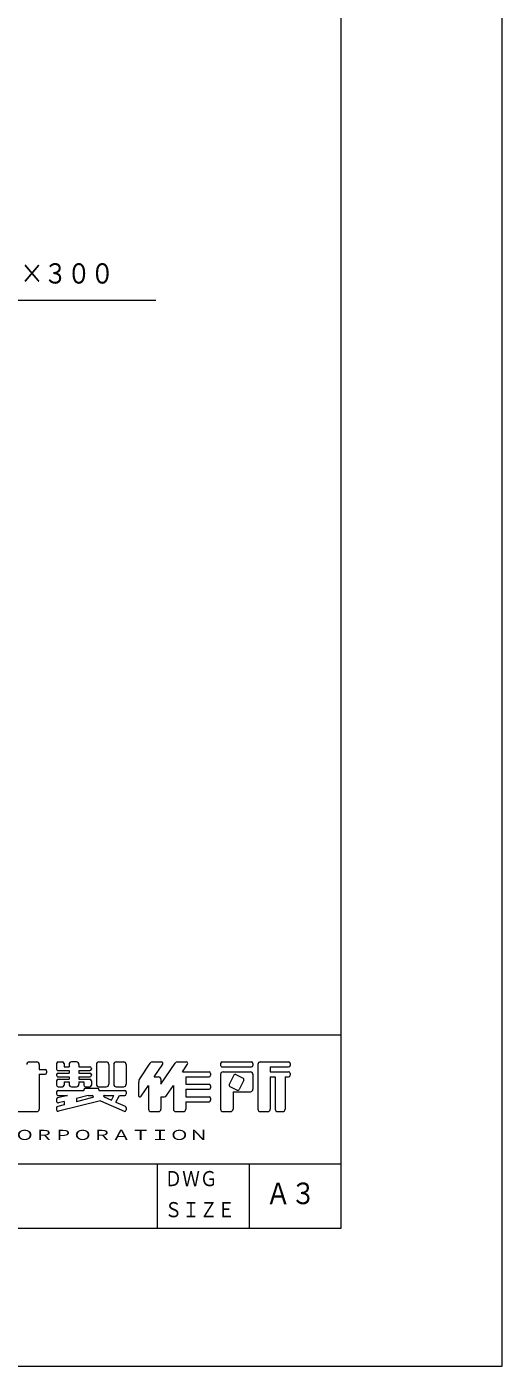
# Model space of a CAD drawing. Units: millimetres on the paper, scale 1:50. Extents: x 0 to 420, y -148 to 446.
# Drawn here: x 368.3 to 420, y -148.5 to -3 of the extents above; entities that cross this region are included whole.
import ezdxf
from ezdxf.enums import TextEntityAlignment as Align

# ---------------------------------------------------------------- set-up
doc = ezdxf.new("R2010")
doc.units = ezdxf.units.MM
doc.layers.add('DEFPOINTS_3', color=7, linetype='Continuous', lineweight=9)
doc.layers.add('LY_1', color=7, linetype='Continuous', lineweight=9)
doc.styles.add('ＭＳ ゴシック', font='')
doc.styles.get('ＭＳ ゴシック').set_extended_font_data('MS Gothic')

msp = doc.modelspace()

# ---------------------------------------------------------------- linework, layer by layer
at = {"layer": 'DEFPOINTS_3'}
for p, q in [((420, -148.5), (420, 148.5)), ((0, -148.5), (420, -148.5))]:
    msp.add_line(p, q, dxfattribs=at)
at = {"layer": 'LY_1'}
for p, q in [((402.5, -133.5), (402.5, 133.5)), ((17.5, -112.5), (402.5, -112.5)), ((160, -126.5), (402.5, -126.5)), ((382.5, -126.5), (382.5, -133.5)), ((17.5, -133.5), (402.5, -133.5))]:
    msp.add_line(p, q, dxfattribs=at)
at = {"layer": 'LY_1', "lineweight": 18}
for p, q in [((348.933, -32.678), (382.367, -32.678)), ((368.604, -115.437), (369.414, -115.437)), ((369.684, -115.707), (369.684, -116.247)), ((369.684, -116.247), (370.332, -116.247)), ((370.494, -116.409), (370.494, -116.625)), ((371.574, -115.599), (371.574, -116.22)), ((371.736, -115.437), (372.222, -115.437)), ((371.736, -116.382), (372.924, -116.382)), ((372.384, -115.599), (372.384, -115.977)), ((372.384, -115.977), (372.924, -115.977)), ((372.924, -115.707), (372.924, -115.977)), ((372.924, -116.382), (372.924, -116.652)), ((373.734, -115.437), (373.194, -115.437)), ((374.004, -115.707), (374.004, -115.977)), ((374.004, -115.977), (375.192, -115.977)), ((374.004, -116.382), (374.004, -116.652)), ((374.004, -116.382), (375.192, -116.382)), ((375.354, -116.139), (375.354, -116.22)), ((375.894, -115.707), (375.894, -117.867)), ((376.164, -115.437), (376.974, -115.437)), ((377.244, -115.707), (377.244, -117.867)), ((377.784, -115.707), (377.784, -117.867)), ((378.054, -115.437), (378.864, -115.437)), ((379.134, -115.707), (379.134, -117.867)), ((380.62, -117.258), (381.754, -115.557)), ((381.979, -115.437), (382.971, -115.437)), ((382.194, -117.057), (383.106, -115.689)), ((382.914, -117.867), (384.454, -115.557)), ((384.679, -115.437), (385.671, -115.437)), ((385.254, -116.517), (385.806, -115.689)), ((389.394, -115.599), (389.394, -115.815)), ((389.556, -115.437), (392.742, -115.437)), ((389.556, -115.977), (392.742, -115.977)), ((392.904, -115.599), (392.904, -115.815)), ((393.444, -115.707), (393.444, -120.567)), ((393.714, -115.437), (396.792, -115.437)), ((394.794, -115.977), (396.792, -115.977)), ((394.794, -115.977), (394.794, -116.517)), ((396.954, -115.599), (396.954, -115.815)), ((369.684, -116.787), (370.332, -116.787)), ((369.684, -116.787), (369.684, -120.567)), ((371.574, -116.814), (371.574, -116.895)), ((371.574, -117.489), (371.574, -117.975)), ((371.736, -116.652), (372.924, -116.652)), ((371.736, -117.057), (372.924, -117.057)), ((371.736, -117.327), (372.924, -117.327)), ((372.384, -117.597), (372.384, -117.975)), ((372.384, -117.597), (372.924, -117.597)), ((372.924, -117.057), (372.924, -117.327)), ((372.924, -117.597), (372.924, -117.867)), ((374.004, -116.652), (375.192, -116.652)), ((374.004, -117.057), (374.004, -117.327)), ((374.004, -117.057), (375.192, -117.057)), ((374.004, -117.327), (375.192, -117.327)), ((374.004, -117.597), (374.544, -117.597)), ((374.004, -117.597), (374.004, -117.867)), ((374.544, -117.597), (374.544, -117.975)), ((375.354, -116.814), (375.354, -116.895)), ((375.354, -117.489), (375.354, -117.975)), ((380.484, -117.707), (380.484, -119.087)), ((382.194, -117.057), (382.644, -117.057)), ((382.914, -117.327), (382.914, -117.867)), ((385.254, -116.517), (388.152, -116.517)), ((385.614, -117.057), (385.614, -117.867)), ((385.614, -117.057), (388.152, -117.057)), ((385.614, -117.867), (388.152, -117.867)), ((388.314, -116.679), (388.314, -116.895)), ((389.394, -116.787), (389.394, -120.567)), ((389.664, -116.517), (392.634, -116.517)), ((390.834, -116.878), (390.33, -117.884)), ((391.051, -116.805), (391.841, -117.2)), ((391.914, -117.418), (391.41, -118.424)), ((392.904, -116.787), (392.904, -118.407)), ((394.794, -116.517), (396.792, -116.517)), ((394.794, -117.057), (394.794, -120.567)), ((394.794, -117.057), (395.334, -117.057)), ((395.334, -117.057), (395.334, -120.567)), ((396.414, -117.057), (396.414, -120.567)), ((396.414, -117.057), (396.792, -117.057)), ((396.954, -116.679), (396.954, -116.895)), ((371.574, -118.704), (371.574, -118.92)), ((372.76, -119.082), (371.697, -119.348)), ((371.736, -118.137), (372.222, -118.137)), ((371.736, -118.542), (374.544, -118.542)), ((371.736, -119.082), (372.76, -119.082)), ((373.194, -118.137), (373.734, -118.137)), ((374.987, -119.082), (373.734, -119.395)), ((375.477, -119.321), (373.734, -119.757)), ((374.544, -118.434), (374.544, -118.542)), ((374.706, -118.137), (375.192, -118.137)), ((374.706, -118.272), (376.002, -118.272)), ((374.987, -119.082), (375.447, -119.082)), ((376.164, -118.137), (376.974, -118.137)), ((376.164, -118.434), (376.164, -118.542)), ((376.164, -118.542), (378.972, -118.542)), ((376.729, -119.237), (377.532, -119.594)), ((376.762, -119.082), (377.788, -119.082)), ((377.532, -119.594), (377.788, -119.082)), ((378.026, -119.813), (378.392, -119.082)), ((378.054, -118.137), (378.864, -118.137)), ((378.392, -119.082), (378.972, -119.082)), ((379.134, -118.704), (379.134, -118.92)), ((380.781, -119.177), (381.564, -118.002)), ((381.564, -118.002), (381.564, -120.567)), ((382.914, -119.217), (382.914, -120.567)), ((382.914, -119.217), (383.31, -119.217)), ((383.534, -119.096), (384.264, -118.002)), ((384.264, -118.002), (384.264, -120.567)), ((385.614, -118.407), (388.152, -118.407)), ((385.614, -118.407), (385.614, -119.217)), ((385.614, -119.217), (388.152, -119.217)), ((388.314, -118.029), (388.314, -118.245)), ((390.403, -118.101), (391.193, -118.496)), ((390.744, -118.677), (392.634, -118.677)), ((390.744, -118.677), (390.744, -120.567)), ((371.574, -119.505), (371.574, -119.727)), ((371.574, -120.423), (371.574, -120.646)), ((372.384, -120.094), (371.697, -120.266)), ((376.35, -119.659), (371.775, -120.803)), ((372.384, -119.732), (371.775, -119.885)), ((372.384, -119.732), (372.384, -120.094)), ((373.734, -119.395), (373.734, -119.757)), ((376.35, -119.659), (378.906, -120.795)), ((378.026, -119.813), (379.038, -120.263)), ((379.134, -120.411), (379.134, -120.647)), ((385.614, -119.757), (388.152, -119.757)), ((385.614, -119.757), (385.614, -120.567)), ((388.314, -119.379), (388.314, -119.595)), ((366.876, -120.837), (369.414, -120.837)), ((381.834, -120.837), (382.644, -120.837)), ((384.534, -120.837), (385.344, -120.837)), ((389.664, -120.837), (390.474, -120.837)), ((393.714, -120.837), (394.524, -120.837)), ((395.604, -120.837), (396.144, -120.837)), ((392.5, -126.5), (392.5, -133.5))]:
    msp.add_line(p, q, dxfattribs=at)
for centre, radius, start, end in [((368.604, -115.707), 0.27, 89.99998, 179.99996), ((369.414, -115.707), 0.27, 0, 89.99998), ((370.332, -116.409), 0.162, 0, 89.99998), ((371.736, -115.599), 0.162, 89.99998, 179.99996), ((371.736, -116.22), 0.162, 179.99998, 270.00002), ((372.222, -115.599), 0.162, 0, 89.99998), ((373.194, -115.707), 0.27, 89.99998, 179.99996), ((373.734, -115.707), 0.27, 0, 89.99998), ((375.192, -116.139), 0.162, 0, 89.99998), ((375.192, -116.22), 0.162, 270.00002, 0), ((376.164, -115.707), 0.27, 89.99998, 179.99996), ((376.974, -115.707), 0.27, 0, 89.99998), ((378.054, -115.707), 0.27, 89.99998, 179.99996), ((378.864, -115.707), 0.27, 0, 89.99998), ((381.979, -115.707), 0.27, 89.99998, 146.30984), ((382.971, -115.599), 0.162, 326.31015, 89.99998), ((384.679, -115.707), 0.27, 89.99998, 146.3098), ((385.671, -115.599), 0.162, 326.31003, 89.99998), ((389.556, -115.599), 0.162, 89.99998, 179.99996), ((389.556, -115.815), 0.162, 179.99998, 270.00002), ((392.742, -115.599), 0.162, 0, 89.99998), ((392.742, -115.815), 0.162, 270.00002, 0), ((393.714, -115.707), 0.27, 89.99998, 179.99996), ((396.792, -115.599), 0.162, 0, 89.99998), ((396.792, -115.815), 0.162, 270.00002, 0), ((370.332, -116.625), 0.162, 270.00002, 0), ((371.736, -116.814), 0.162, 89.99998, 179.99996), ((371.736, -116.895), 0.162, 179.99998, 270.00002), ((371.736, -117.489), 0.162, 89.99998, 179.99996), ((373.194, -117.867), 0.27, 179.99998, 270.00002), ((373.734, -117.867), 0.27, 270.00002, 0), ((375.192, -116.814), 0.162, 0, 89.99998), ((375.192, -116.895), 0.162, 270.00002, 0), ((375.192, -117.489), 0.162, 0, 89.99998), ((376.164, -117.867), 0.27, 179.99998, 270.00002), ((376.974, -117.867), 0.27, 270.00002, 0), ((378.054, -117.867), 0.27, 179.99998, 270.00002), ((378.864, -117.867), 0.27, 270.00002, 0), ((381.294, -117.707), 0.81, 146.30999, 179.99996), ((382.644, -117.327), 0.27, 0, 89.99998), ((388.152, -116.679), 0.162, 0, 89.99998), ((388.152, -116.895), 0.162, 270.00002, 0), ((388.152, -118.029), 0.162, 0, 89.99998), ((389.664, -116.787), 0.27, 89.99998, 179.99996), ((390.978, -116.95), 0.162, 63.43447, 153.43474), ((391.769, -117.345), 0.162, 333.43484, 63.43447), ((392.634, -116.787), 0.27, 0, 89.99998), ((396.792, -116.679), 0.162, 0, 89.99998), ((396.792, -116.895), 0.162, 270.00002, 0), ((371.736, -117.975), 0.162, 179.99998, 270.00002), ((371.736, -118.704), 0.162, 89.99998, 179.99996), ((371.736, -118.92), 0.162, 179.99998, 270.00002), ((372.222, -117.975), 0.162, 270.00002, 0), ((374.706, -117.975), 0.162, 179.99998, 270.00002), ((374.706, -118.434), 0.162, 89.99998, 179.99996), ((375.192, -117.975), 0.162, 270.00002, 0), ((375.447, -119.203), 0.121, 284.0365, 89.99998), ((376.002, -118.434), 0.162, 0, 89.99998), ((376.762, -119.163), 0.081, 89.99998, 246.03817), ((378.972, -118.704), 0.162, 0, 89.99998), ((378.972, -118.92), 0.162, 270.00002, 0), ((380.646, -119.087), 0.162, 179.99998, 326.30997), ((383.31, -118.947), 0.27, 270.00002, 326.31002), ((388.152, -118.245), 0.162, 270.00002, 0), ((388.152, -119.379), 0.162, 0, 89.99998), ((390.475, -117.956), 0.162, 153.43517, 243.43529), ((391.266, -118.351), 0.162, 243.43534, 333.43491), ((392.634, -118.407), 0.27, 270.00002, 0), ((369.414, -120.567), 0.27, 270.00002, 0), ((371.736, -119.505), 0.162, 104.03614, 179.99996), ((371.736, -119.727), 0.162, 179.99998, 284.03612), ((371.736, -120.423), 0.162, 104.03614, 179.99996), ((371.736, -120.646), 0.162, 179.99998, 284.03612), ((378.972, -120.647), 0.162, 246.03699, 0), ((378.972, -120.411), 0.162, 0, 66.03701), ((381.834, -120.567), 0.27, 179.99998, 270.00002), ((382.644, -120.567), 0.27, 270.00002, 0), ((384.534, -120.567), 0.27, 179.99998, 270.00002), ((385.344, -120.567), 0.27, 270.00002, 0), ((388.152, -119.595), 0.162, 270.00002, 0), ((389.664, -120.567), 0.27, 179.99998, 270.00002), ((390.474, -120.567), 0.27, 270.00002, 0), ((393.714, -120.567), 0.27, 179.99998, 270.00002), ((394.524, -120.567), 0.27, 270.00002, 0), ((395.604, -120.567), 0.27, 179.99998, 270.00002), ((396.144, -120.567), 0.27, 270.00002, 0)]:
    msp.add_arc(centre, radius, start, end, dxfattribs=at)

# ---------------------------------------------------------------- texts
at = {"layer": 'LY_1', "style": 'ＭＳ ゴシック'}
for s, height, width, p in [('２００×２００×３００', 2.199, 0.85, (349.783, -31.528)), ('ＮＡＫＡＭＵＲＡ\u3000ＭＦＧ．ＣＯＲＰＯＲＡＴＩＯＮ', 1.1, 1.4, (337.645, -124.25)), ('ＤＷＧ', 1.65, 0.85, (383.312, -129.438)), ('Ａ３', 2.346, 0.85, (394.3, -131.6)), ('ＳＩＺＥ', 1.65, 0.85, (383.312, -132.812))]:
    msp.add_text(s, height=height, dxfattribs=dict(at, width=width)).set_placement(p, align=Align.BOTTOM_LEFT)

doc.saveas('drawing.dxf')
